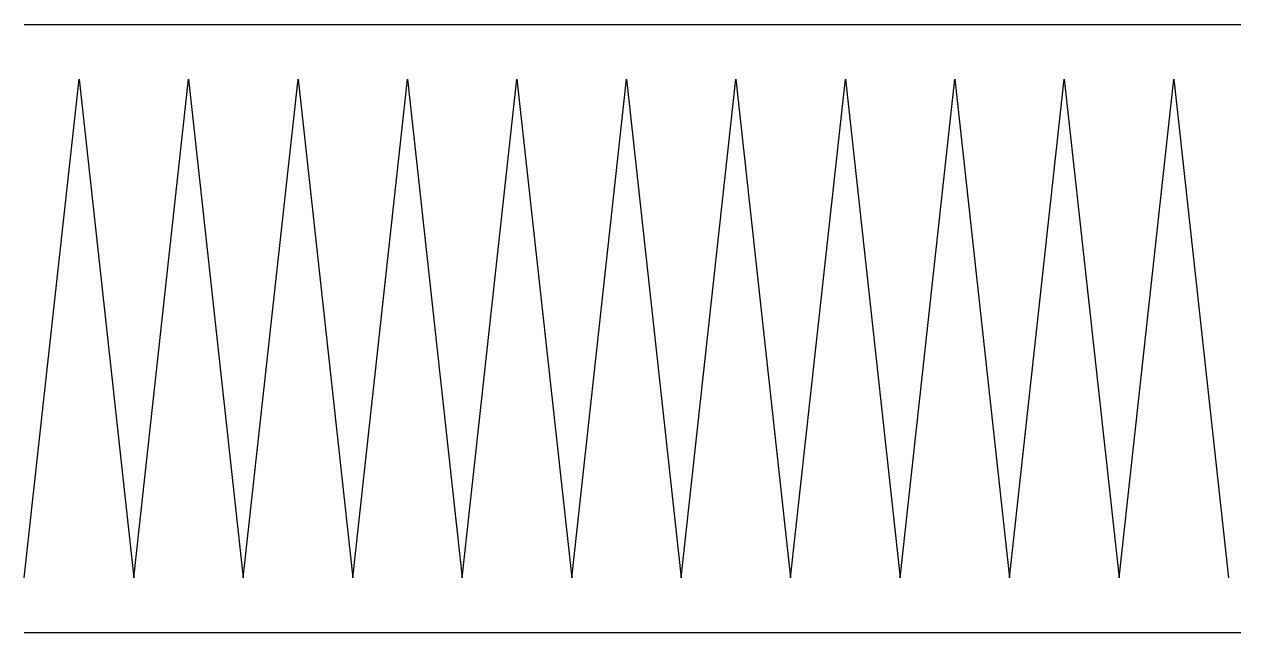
# Model space of a CAD drawing. Header units: millimetres. Extents: x -50 to 50, y -25 to 25.
import ezdxf

# ---------------------------------------------------------------- set-up
doc = ezdxf.new("R2010")
doc.units = ezdxf.units.MM

msp = doc.modelspace()

# ---------------------------------------------------------------- linework, layer by layer
at = {"color": 7, "linetype": 'Continuous'}
for p, q in [((-50, 25), (50, 25)), ((-50, -20.5), (-45.5, 20.5)), ((-45.5, 20.5), (-41, -20.5)), ((-41, -20.5), (-36.5, 20.5)), ((-36.5, 20.5), (-32, -20.5)), ((-32, -20.5), (-27.5, 20.5)), ((-27.5, 20.5), (-23, -20.5)), ((-23, -20.5), (-18.5, 20.5)), ((-18.5, 20.5), (-14, -20.5)), ((-14, -20.5), (-9.5, 20.5)), ((-9.5, 20.5), (-5, -20.5)), ((-5, -20.5), (-0.5, 20.5)), ((-0.5, 20.5), (4, -20.5)), ((4, -20.5), (8.5, 20.5)), ((8.5, 20.5), (13, -20.5)), ((13, -20.5), (17.5, 20.5)), ((17.5, 20.5), (22, -20.5)), ((22, -20.5), (26.5, 20.5)), ((26.5, 20.5), (31, -20.5)), ((31, -20.5), (35.5, 20.5)), ((35.5, 20.5), (40, -20.5)), ((40, -20.5), (44.5, 20.5)), ((44.5, 20.5), (49, -20.5)), ((-50, -25), (50, -25))]:
    msp.add_line(p, q, dxfattribs=at)

doc.saveas('drawing.dxf')
